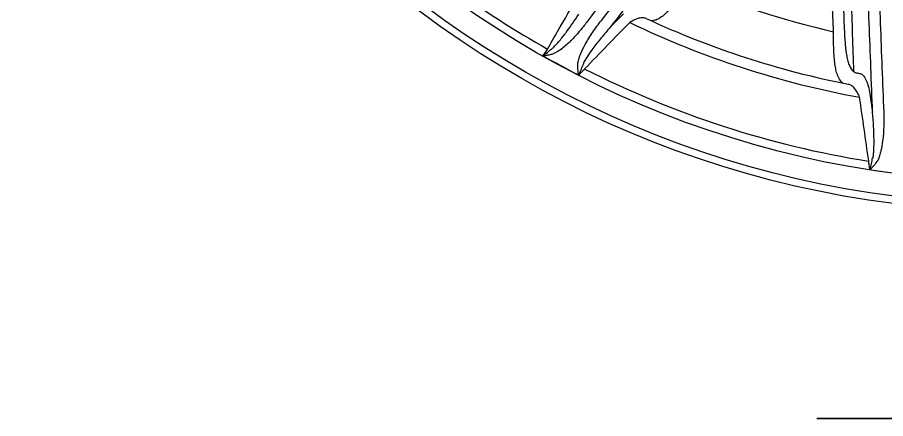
# Model space of a CAD drawing. Header units: inches. Extents: x 975 to 1816, y 133 to 420.
# Drawn here: x 1056.6 to 1107.4, y 205.5 to 229 of the extents above; entities that cross this region are included whole.
import ezdxf

# ---------------------------------------------------------------- set-up
doc = ezdxf.new("R2010")
doc.units = ezdxf.units.IN
doc.header["$MEASUREMENT"] = 0
doc.layers.get('0').update_dxf_attribs({"lineweight": 30})

msp = doc.modelspace()

# ---------------------------------------------------------------- linework, layer by layer
at = {"color": 7, "linetype": 'Continuous', "lineweight": 35}
msp.add_line((1103.396, 205.466), (1115.396, 205.466), dxfattribs=at)
for radius in [58.838, 58.403, 57.085]:
    msp.add_circle((1115.396, 276.426), radius)
for radius, start, end in [(56.593, 227.3947, 240.6055), (49.533, 246.8532, 257.1468), (52.986, 244.3216, 259.6784), (52.362, 245.1691, 258.8309), (57.068, 240.5798, 242.9555), (56.593, 243.1187, 260.8813), (57.068, 261.0445, 263.4168)]:
    msp.add_arc((1115.396, 276.426), radius, start, end)
for points, knots in [([(1090.774, 228.792), (1091.847, 230.159), (1092.92, 231.521), (1095.066, 234.236), (1096.136, 235.586), (1097.205, 236.927)], [0, 0, 0, 0, 0.5, 0.5, 1, 1, 1, 1]), ([(1097.751, 236.594), (1096.678, 235.242), (1095.603, 233.882), (1093.448, 231.146), (1092.371, 229.774), (1091.293, 228.398)], [0, 0, 0, 0, 0.5, 0.5, 1, 1, 1, 1]), ([(1105.265, 234.411), (1105.314, 232.986), (1105.362, 231.556), (1105.432, 229.406), (1105.456, 228.688), (1105.502, 227.251), (1105.525, 226.532), (1105.548, 225.813)], [0, 0, 0, 0, 0.5, 0.5, 0.75, 0.75, 1, 1, 1, 1]), ([(1106.665, 223.403), (1106.602, 225.15), (1106.537, 226.894), (1106.402, 230.373), (1106.331, 232.105), (1106.258, 233.83)], [0, 0, 0, 0, 0.5, 0.5, 1, 1, 1, 1]), ([(1106.896, 233.778), (1106.972, 232.065), (1107.045, 230.344), (1107.185, 226.886), (1107.252, 225.153), (1107.317, 223.417)], [0, 0, 0, 0, 0.5, 0.5, 1, 1, 1, 1]), ([(1095.925, 230.88), (1095.821, 230.737), (1095.718, 230.597), (1095.517, 230.328), (1095.417, 230.198), (1095.269, 230.01), (1095.22, 229.948), (1095.123, 229.829), (1095.075, 229.772), (1094.934, 229.605), (1094.843, 229.503), (1094.709, 229.362), (1094.665, 229.317), (1094.577, 229.232), (1094.534, 229.192), (1094.408, 229.08), (1094.327, 229.016), (1094.171, 228.912), (1094.095, 228.87), (1093.95, 228.81), (1093.88, 228.793), (1093.707, 228.767)], [0, 0, 0, 0, 0.125, 0.125, 0.25, 0.25, 0.3125, 0.3125, 0.375, 0.375, 0.5, 0.5, 0.5625, 0.5625, 0.625, 0.625, 0.75, 0.75, 0.875, 0.875, 1, 1, 1, 1]), ([(1093.407, 228.905), (1093.352, 228.93), (1093.287, 228.943), (1093.177, 228.946), (1093.139, 228.944), (1093.06, 228.935), (1093.019, 228.928), (1092.934, 228.908), (1092.89, 228.896), (1092.802, 228.865), (1092.757, 228.848), (1092.621, 228.787), (1092.528, 228.735), (1092.436, 228.673)], [0, 0, 0, 0, 0.25, 0.25, 0.375, 0.375, 0.5, 0.5, 0.625, 0.625, 0.75, 0.75, 1, 1, 1, 1]), ([(1089.972, 228.759), (1089.842, 228.584), (1089.708, 228.413), (1089.43, 228.079), (1089.286, 227.916), (1089.135, 227.758)], [0, 0, 0, 0, 0.5, 0.5, 1, 1, 1, 1]), ([(1092.436, 228.673), (1091.996, 228.225), (1091.558, 227.777), (1090.684, 226.877), (1090.25, 226.425), (1089.814, 225.975)], [0, 0, 0, 0, 0.5, 0.5, 1, 1, 1, 1]), ([(1089.83, 227.39), (1089.966, 227.637), (1090.116, 227.877), (1090.432, 228.343), (1090.599, 228.57), (1090.774, 228.792)], [0, 0, 0, 0, 0.5, 0.5, 1, 1, 1, 1]), ([(1087.757, 227.046), (1087.802, 227.075), (1087.844, 227.108), (1087.924, 227.178), (1087.963, 227.214), (1088.077, 227.325), (1088.149, 227.404), (1088.36, 227.643), (1088.492, 227.81), (1088.621, 227.979)], [0, 0, 0, 0, 0.125, 0.125, 0.25, 0.25, 0.5, 0.5, 1, 1, 1, 1]), ([(1091.293, 228.398), (1091.116, 228.195), (1090.941, 227.99), (1090.601, 227.572), (1090.435, 227.36), (1090.274, 227.144)], [0, 0, 0, 0, 0.5, 0.5, 1, 1, 1, 1]), ([(1104.933, 225.12), (1104.754, 225.287), (1104.673, 225.418), (1104.591, 225.64), (1104.576, 225.687), (1104.547, 225.787), (1104.534, 225.84), (1104.498, 226.004), (1104.477, 226.123), (1104.452, 226.315), (1104.444, 226.381), (1104.43, 226.519), (1104.424, 226.59), (1104.407, 226.809), (1104.399, 226.961), (1104.387, 227.277), (1104.383, 227.441), (1104.379, 227.697), (1104.378, 227.783), (1104.377, 227.957), (1104.377, 228.045), (1104.377, 228.134)], [0, 0, 0, 0, 0.25, 0.25, 0.3125, 0.3125, 0.375, 0.375, 0.5, 0.5, 0.5625, 0.5625, 0.625, 0.625, 0.75, 0.75, 0.875, 0.875, 0.9375, 0.9375, 1, 1, 1, 1]), ([(1105.01, 228.264), (1105.016, 228.12), (1105.023, 227.978), (1105.039, 227.701), (1105.048, 227.566), (1105.07, 227.306), (1105.082, 227.18), (1105.105, 226.999), (1105.113, 226.939), (1105.13, 226.823), (1105.139, 226.768), (1105.169, 226.606), (1105.191, 226.505), (1105.23, 226.366), (1105.244, 226.321), (1105.273, 226.235), (1105.289, 226.194), (1105.372, 226.003), (1105.451, 225.889), (1105.548, 225.813)], [0, 0, 0, 0, 0.125, 0.125, 0.25, 0.25, 0.375, 0.375, 0.4375, 0.4375, 0.5, 0.5, 0.625, 0.625, 0.6875, 0.6875, 0.75, 0.75, 1, 1, 1, 1]), ([(1088.991, 227.611), (1088.906, 227.525), (1088.819, 227.441), (1088.64, 227.28), (1088.547, 227.203), (1088.354, 227.057), (1088.255, 226.989), (1088.098, 226.901), (1088.045, 226.874), (1087.935, 226.827), (1087.878, 226.807), (1087.818, 226.792)], [0, 0, 0, 0, 0.25, 0.25, 0.5, 0.5, 0.75, 0.75, 0.875, 0.875, 1, 1, 1, 1]), ([(1087.355, 226.727), (1087.356, 226.727), (1087.357, 226.727), (1087.36, 226.728), (1087.361, 226.729), (1087.365, 226.731), (1087.367, 226.732), (1087.374, 226.737), (1087.378, 226.74), (1087.391, 226.749), (1087.4, 226.756), (1087.426, 226.775), (1087.443, 226.788), (1087.494, 226.828), (1087.528, 226.855), (1087.627, 226.935), (1087.693, 226.99), (1087.757, 227.046)], [0, 0, 0, 0, 0.007812, 0.007812, 0.015625, 0.015625, 0.03125, 0.03125, 0.0625, 0.0625, 0.125, 0.125, 0.25, 0.25, 0.5, 0.5, 1, 1, 1, 1]), ([(1089.4, 226.304), (1089.416, 226.401), (1089.441, 226.496), (1089.501, 226.683), (1089.535, 226.774), (1089.648, 227.044), (1089.735, 227.218), (1089.83, 227.39)], [0, 0, 0, 0, 0.25, 0.25, 0.5, 0.5, 1, 1, 1, 1]), ([(1090.274, 227.144), (1090.171, 227.004), (1090.071, 226.863), (1089.927, 226.645), (1089.881, 226.572), (1089.792, 226.423), (1089.75, 226.347), (1089.711, 226.269)], [0, 0, 0, 0, 0.5, 0.5, 0.75, 0.75, 1, 1, 1, 1]), ([(1087.363, 226.717), (1087.361, 226.718), (1087.359, 226.719), (1087.358, 226.721), (1087.356, 226.723), (1087.356, 226.725), (1087.355, 226.727)], [0, 0, 0, 0, 0.00003455697, 0.00003455697, 0.00003455697, 0.0000682504, 0.0000682504, 0.0000682504, 0.0000682504]), ([(1087.818, 226.792), (1087.743, 226.774), (1087.668, 226.759), (1087.554, 226.739), (1087.516, 226.734), (1087.459, 226.726), (1087.44, 226.723), (1087.411, 226.72), (1087.402, 226.719), (1087.383, 226.717), (1087.373, 226.716), (1087.363, 226.717)], [0, 0, 0, 0, 0.5, 0.5, 0.75, 0.75, 0.875, 0.875, 0.9375, 0.9375, 1, 1, 1, 1]), ([(1089.448, 225.598), (1089.444, 225.604), (1089.443, 225.612), (1089.44, 225.626), (1089.438, 225.633), (1089.434, 225.655), (1089.432, 225.67), (1089.425, 225.714), (1089.421, 225.743), (1089.411, 225.831), (1089.405, 225.89), (1089.394, 226.067), (1089.394, 226.185), (1089.4, 226.304)], [0, 0, 0, 0, 0.03125, 0.03125, 0.0625, 0.0625, 0.125, 0.125, 0.25, 0.25, 0.5, 0.5, 1, 1, 1, 1]), ([(1089.729, 226.251), (1089.678, 226.146), (1089.63, 226.039), (1089.56, 225.875), (1089.538, 225.82), (1089.505, 225.737), (1089.494, 225.709), (1089.478, 225.667), (1089.473, 225.653), (1089.465, 225.632), (1089.463, 225.625), (1089.46, 225.614), (1089.459, 225.611), (1089.457, 225.605), (1089.457, 225.603), (1089.457, 225.6), (1089.457, 225.597), (1089.459, 225.597)], [0, 0, 0, 0, 0.5, 0.5, 0.75, 0.75, 0.875, 0.875, 0.9375, 0.9375, 0.96875, 0.96875, 0.984375, 0.984375, 0.992187, 0.992187, 1, 1, 1, 1]), ([(1089.808, 225.948), (1089.747, 225.894), (1089.688, 225.838), (1089.571, 225.721), (1089.514, 225.66), (1089.459, 225.597)], [0, 0, 0, 0, 0.5, 0.5, 1, 1, 1, 1]), ([(1089.711, 226.269), (1089.714, 226.268), (1089.716, 226.268), (1089.719, 226.266), (1089.721, 226.265), (1089.723, 226.263), (1089.724, 226.261), (1089.727, 226.258), (1089.728, 226.255), (1089.729, 226.251)], [0, 0, 0, 0, 0.0000422428, 0.0000422428, 0.0000422428, 0.000084418, 0.000084418, 0.000084418, 0.0001407012, 0.0001407012, 0.0001407012, 0.0001407012]), ([(1089.814, 225.975), (1089.812, 225.968), (1089.811, 225.962), (1089.809, 225.955), (1089.809, 225.953), (1089.808, 225.95), (1089.808, 225.948)], [0, 0, 0, 0, 0.0001038946, 0.0001038946, 0.0001038946, 0.0001448338, 0.0001448338, 0.0001448338, 0.0001448338]), ([(1089.448, 225.598), (1089.449, 225.597), (1089.451, 225.596), (1089.453, 225.596), (1089.455, 225.596), (1089.457, 225.597), (1089.459, 225.597)], [0, 0, 0, 0, 0.0000252961, 0.0000252961, 0.0000252961, 0.00005828994, 0.00005828994, 0.00005828994, 0.00005828994]), ([(1105.944, 225.681), (1105.973, 225.676), (1106.002, 225.664), (1106.06, 225.626), (1106.088, 225.601), (1106.144, 225.54), (1106.171, 225.503), (1106.225, 225.419), (1106.251, 225.371), (1106.301, 225.266), (1106.324, 225.209), (1106.369, 225.087), (1106.39, 225.02), (1106.449, 224.81), (1106.482, 224.659), (1106.506, 224.494)], [0, 0, 0, 0, 0.125, 0.125, 0.25, 0.25, 0.375, 0.375, 0.5, 0.5, 0.625, 0.625, 0.75, 0.75, 1, 1, 1, 1]), ([(1105.902, 224.298), (1105.865, 224.402), (1105.82, 224.497), (1105.745, 224.627), (1105.719, 224.668), (1105.666, 224.744), (1105.638, 224.78), (1105.581, 224.846), (1105.552, 224.876), (1105.493, 224.93), (1105.463, 224.954), (1105.404, 224.995), (1105.373, 225.012), (1105.313, 225.04), (1105.283, 225.05), (1105.253, 225.056)], [0, 0, 0, 0, 0.25, 0.25, 0.375, 0.375, 0.5, 0.5, 0.625, 0.625, 0.75, 0.75, 0.875, 0.875, 1, 1, 1, 1]), ([(1106.438, 220.573), (1106.35, 221.194), (1106.264, 221.815), (1106.086, 223.057), (1105.995, 223.677), (1105.902, 224.298)], [0, 0, 0, 0, 0.5, 0.5, 1, 1, 1, 1]), ([(1106.752, 221.79), (1106.75, 222.059), (1106.74, 222.328), (1106.71, 222.866), (1106.69, 223.135), (1106.665, 223.403)], [0, 0, 0, 0, 0.5, 0.5, 1, 1, 1, 1]), ([(1107.317, 223.417), (1107.328, 223.135), (1107.329, 222.853), (1107.311, 222.289), (1107.292, 222.008), (1107.257, 221.727)], [0, 0, 0, 0, 0.5, 0.5, 1, 1, 1, 1]), ([(1106.693, 220.751), (1106.708, 220.837), (1106.719, 220.923), (1106.734, 221.096), (1106.74, 221.183), (1106.752, 221.443), (1106.753, 221.616), (1106.752, 221.79)], [0, 0, 0, 0, 0.25, 0.25, 0.5, 0.5, 1, 1, 1, 1]), ([(1107.257, 221.727), (1107.232, 221.533), (1107.2, 221.341), (1107.133, 221.056), (1107.107, 220.962), (1107.045, 220.776), (1107.01, 220.684), (1106.966, 220.596)], [0, 0, 0, 0, 0.5, 0.5, 0.75, 0.75, 1, 1, 1, 1]), ([(1106.438, 220.573), (1106.435, 220.567), (1106.432, 220.561), (1106.43, 220.555), (1106.429, 220.553), (1106.428, 220.55), (1106.427, 220.548)], [0, 0, 0, 0, 0.0001038946, 0.0001038946, 0.0001038946, 0.0001448338, 0.0001448338, 0.0001448338, 0.0001448338]), ([(1106.503, 220.059), (1106.495, 220.143), (1106.485, 220.226), (1106.459, 220.389), (1106.444, 220.469), (1106.427, 220.548)], [0, 0, 0, 0, 0.5, 0.5, 1, 1, 1, 1]), ([(1106.503, 220.059), (1106.504, 220.058), (1106.506, 220.06), (1106.508, 220.063), (1106.509, 220.065), (1106.511, 220.07), (1106.512, 220.074), (1106.516, 220.084), (1106.518, 220.091), (1106.524, 220.113), (1106.528, 220.127), (1106.54, 220.171), (1106.548, 220.199), (1106.57, 220.286), (1106.584, 220.344), (1106.624, 220.517), (1106.648, 220.632), (1106.668, 220.747)], [0, 0, 0, 0, 0.007813, 0.007813, 0.015625, 0.015625, 0.03125, 0.03125, 0.0625, 0.0625, 0.125, 0.125, 0.25, 0.25, 0.5, 0.5, 1, 1, 1, 1]), ([(1106.966, 220.596), (1106.901, 220.497), (1106.831, 220.401), (1106.718, 220.265), (1106.679, 220.22), (1106.619, 220.155), (1106.598, 220.134), (1106.567, 220.102), (1106.557, 220.092), (1106.541, 220.076), (1106.535, 220.071), (1106.524, 220.062), (1106.519, 220.057), (1106.512, 220.053)], [0, 0, 0, 0, 0.5, 0.5, 0.75, 0.75, 0.875, 0.875, 0.9375, 0.9375, 0.96875, 0.96875, 1, 1, 1, 1]), ([(1106.668, 220.747), (1106.671, 220.749), (1106.673, 220.751), (1106.676, 220.752), (1106.679, 220.753), (1106.682, 220.753), (1106.685, 220.753), (1106.687, 220.753), (1106.69, 220.753), (1106.692, 220.752), (1106.692, 220.752), (1106.693, 220.751), (1106.693, 220.751)], [0, 0, 0, 0, 0.000045235, 0.000045235, 0.000045235, 0.0000912073, 0.0000912073, 0.0000912073, 0.0001333012, 0.0001333012, 0.0001333012, 0.0001415109, 0.0001415109, 0.0001415109, 0.0001415109]), ([(1106.512, 220.053), (1106.51, 220.054), (1106.509, 220.054), (1106.507, 220.055), (1106.505, 220.056), (1106.504, 220.058), (1106.503, 220.059)], [0, 0, 0, 0, 0.00002529611, 0.00002529611, 0.00002529611, 0.00005828994, 0.00005828994, 0.00005828994, 0.00005828994])]:
    msp.add_open_spline(points, degree=3, knots=knots)
for points in [[(1093.503, 233.516), (1092.327, 231.936), (1091.149, 230.349), (1089.972, 228.759)], [(1088.213, 228.154), (1088.62, 228.848), (1089.022, 229.545), (1089.419, 230.245)], [(1104.947, 230.006), (1104.963, 229.425), (1104.985, 228.845), (1105.01, 228.264)], [(1104.377, 228.134), (1104.351, 228.716), (1104.329, 229.297), (1104.311, 229.879)], [(1088.738, 228.134), (1088.986, 228.465), (1089.222, 228.806), (1089.449, 229.153)], [(1091.293, 228.398), (1091.549, 228.661), (1091.806, 228.924), (1092.063, 229.187)], [(1087.619, 227.118), (1087.817, 227.464), (1088.014, 227.809), (1088.213, 228.154)], [(1088.62, 227.98), (1088.66, 228.031), (1088.699, 228.083), (1088.738, 228.134)], [(1088.621, 227.979), (1088.62, 227.98), (1088.62, 227.98), (1088.62, 227.98)], [(1089.135, 227.758), (1089.088, 227.708), (1089.04, 227.659), (1088.991, 227.611)], [(1087.355, 226.727), (1087.453, 226.853), (1087.542, 226.985), (1087.619, 227.118)], [(1105.548, 225.813), (1105.614, 225.764), (1105.679, 225.733), (1105.745, 225.72)], [(1105.745, 225.72), (1105.811, 225.707), (1105.878, 225.694), (1105.944, 225.681)], [(1106.506, 224.494), (1106.56, 224.131), (1106.613, 223.767), (1106.665, 223.403)]]:
    msp.add_open_spline(points, degree=3)

doc.saveas('drawing.dxf')
